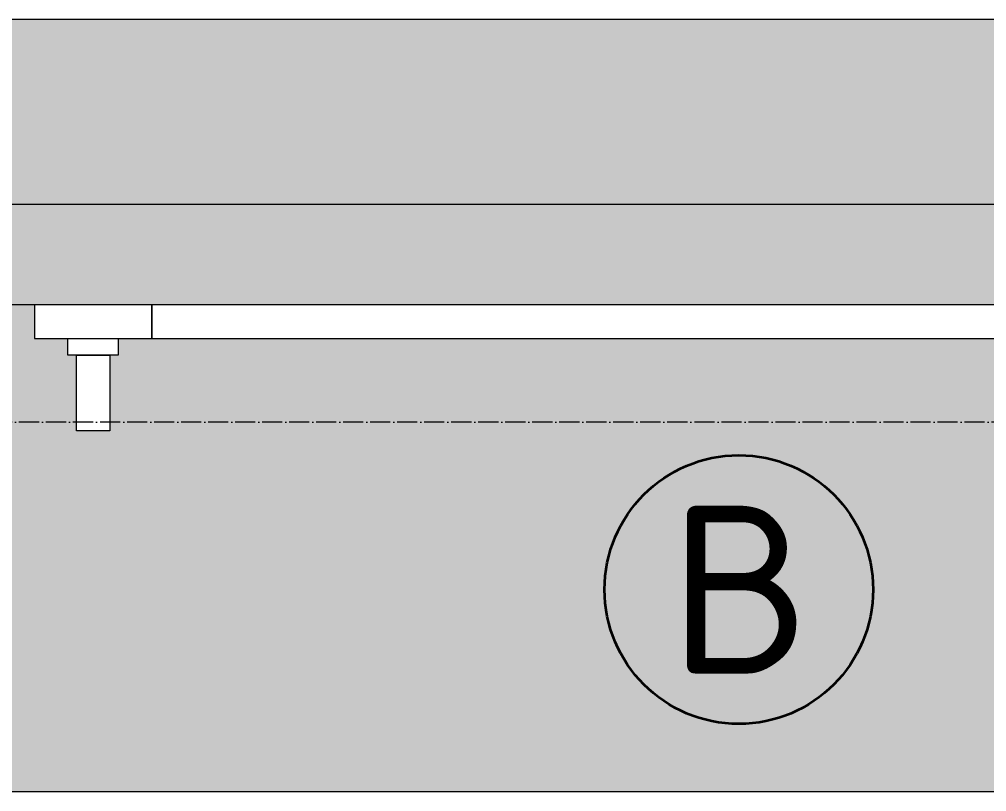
# Model space of a CAD drawing. Header units: millimetres. Extents: x -3455 to 18297, y -4324 to 8916.
# Drawn here: x 2371 to 2948, y 6380 to 6840 of the extents above; entities that cross this region are included whole.
import ezdxf
from ezdxf.enums import TextEntityAlignment as Align

# ---------------------------------------------------------------- set-up
doc = ezdxf.new("R2010")
doc.units = ezdxf.units.MM
doc.linetypes.add('Осевая 12-2-2', pattern=[16, 12, -2, 0, -2])
for name, color, linetype, lineweight in [('A-GENM', 9, 'Continuous', 13), ('A-GLAZ', 8, 'Continuous', 13), ('S-GRID', 8, 'Continuous', 13), ('АР_подложка', 8, 'Continuous', 13), ('ОВ_В', 32, 'Continuous', 35)]:
    doc.layers.add(name, color=color, linetype=linetype, lineweight=lineweight)
doc.styles.add('GOST', font='isocpeur.ttf', dxfattribs={"width": 0.9})

# ---------------------------------------------------------------- blocks, each defined once
blk = doc.blocks.new('INT 20 Окно Прямоугольник 1ст - INT 20 Окно Прямоугольник 1ст 800-500h-2859707-Планировочное решение')
at = {"layer": 'A-GLAZ'}
blk.add_hatch(color=256, dxfattribs=at).paths.add_polyline_path([(500, 70), (500, 130), (-500, 130), (-500, 70), (137.54, 70)])
for p, q in [((-500, 130), (500, 130)), ((500, 70), (-500, 70))]:
    blk.add_line(p, q, dxfattribs=at)
blk = doc.blocks.new('INT 20 Подоконник - Подоконник внутри-2828784-Планировочное решение')
at = {"layer": 'A-GLAZ'}
blk.add_hatch(color=256, dxfattribs=at).paths.add_polyline_path([(450, -290), (450, 0), (370, 0), (370, -20), (-420, -20), (-420, -30), (-425, -30), (-425, -75), (-445, -75), (-445, -30), (-450, -30), (-450, -20), (-470, -20), (-470, 0), (-550, 0), (-550, -290), (87.54, -290)])
blk.add_line((-550, -290), (450, -290), dxfattribs=at)
blk = doc.blocks.new('INT 20 Створка - 05_ Правое поворотно-откидное-2844918-Планировочное решение')
at = {"layer": 'A-GENM'}
for p, q in [((-400, -60), (-400, -50)), ((-370, -50), (-370, -60)), ((-370, -60), (-400, -60)), ((-395, -105), (-395, -60)), ((-395, -60), (-375, -60)), ((-375, -60), (-375, -105)), ((-375, -105), (-395, -105))]:
    blk.add_line(p, q, dxfattribs=at)
at = {"layer": 'A-GLAZ'}
for p, q in [((-420, -30), (-420, -50)), ((-350, -50), (-350, -30)), ((-350, -30), (-350, -50)), ((350, -30), (350, -50)), ((350, -50), (350, -30)), ((420, -50), (420, -30)), ((-420, -50), (-350, -50)), ((-350, -50), (350, -50)), ((350, -50), (420, -50))]:
    blk.add_line(p, q, dxfattribs=at)
blk = doc.blocks.new('INT 20 Подоконник - Подоконник снаружи-2855549-Планировочное решение')
at = {"layer": 'A-GLAZ'}
blk.add_hatch(color=256, dxfattribs=at).paths.add_polyline_path([(-510, 0), (410, 0), (410, 110), (-510, 110), (-510, 100)])
blk.add_line((410, 110), (-510, 110), dxfattribs=at)
blk = doc.blocks.new('АР_Баня_план')
at = {"layer": 'S-GRID', "linetype": 'Осевая 12-2-2'}
blk.add_line((18268.19, 11272.64), (-101.73, 11272.64), dxfattribs=at)
at = {"layer": 'A-GENM'}
blk.add_blockref('INT 20 Створка - 05_ Правое поворотно-откидное-2844918-Планировочное решение', (4968.19, 11372.64), dxfattribs=at)
at = {"layer": 'A-GLAZ'}
for name, p in [('INT 20 Подоконник - Подоконник снаружи-2855549-Планировочное решение', (5018.19, 11402.64)), ('INT 20 Окно Прямоугольник 1ст - INT 20 Окно Прямоугольник 1ст 800-500h-2859707-Планировочное решение', (4968.19, 11272.64)), ('INT 20 Подоконник - Подоконник внутри-2828784-Планировочное решение', (5018.19, 11342.64))]:
    blk.add_blockref(name, p, dxfattribs=at)

msp = doc.modelspace()

# ---------------------------------------------------------------- block references
at = {"layer": 'АР_подложка'}
msp.add_blockref('АР_Баня_план', (-2168, -4673), dxfattribs=at)

# ---------------------------------------------------------------- next in the draw order: linework, layer by layer
at = {"layer": 'ОВ_В'}
msp.add_circle((2800, 6500), 80, dxfattribs=at)

# ---------------------------------------------------------------- next in the draw order: texts
at = {"layer": 'ОВ_В', "style": 'GOST'}
msp.add_text('В', height=100, dxfattribs=at).set_placement((2800, 6500), align=Align.MIDDLE_CENTER)

doc.saveas('drawing.dxf')
